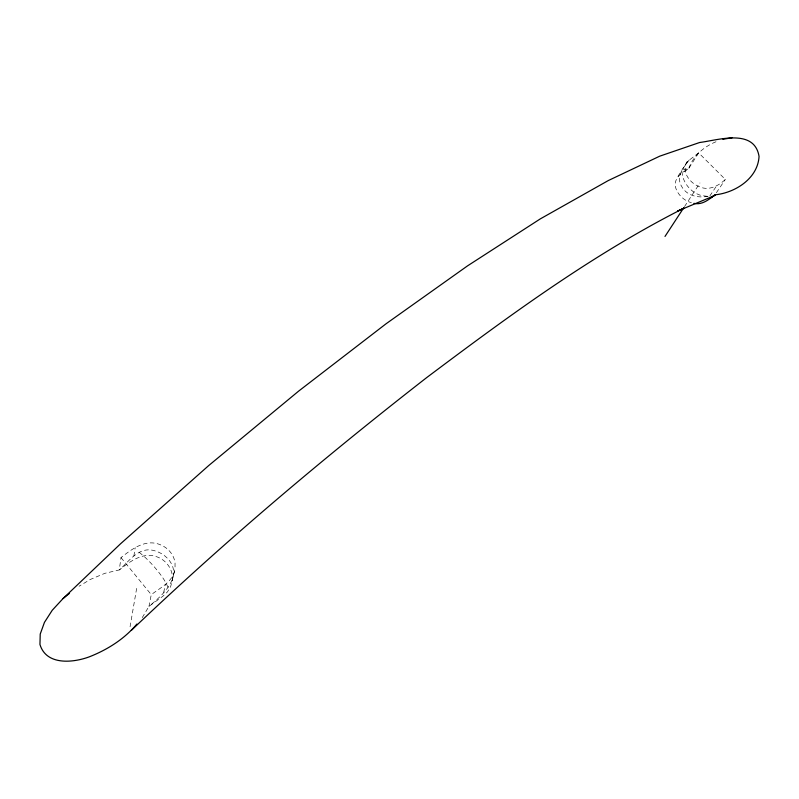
<?xml version="1.0" encoding="UTF-8"?>
<svg xmlns="http://www.w3.org/2000/svg" width="799" height="799" viewBox="0 0 799 799"><rect width="100%" height="100%" fill="white"/><g stroke="black" fill="none" stroke-linecap="round" stroke-linejoin="round"><path stroke-width="0.6" stroke-dasharray="4 3" d="M142.242 617.647L148.964 606.361L162.846 596.264L167.41 591.959L170.626 586.726L175.031 568.878L175.041 562.826A24.769 23.011 -2.1 0 0 159.98 544.608C145.448 538.706 131.805 549.113 120.999 557.602L119.281 569.937L104.859 573.322L90.257 579.495L79.041 586.256M172.294 580.933C173.723 570.676 167.081 560.668 157.543 557.063C143.251 551.28 129.877 561.577 119.281 569.937C128.789 561.737 137.728 547.475 152.329 550.181C158.572 551.49 164.334 554.596 168.499 559.49C183.59 577.178 161.618 595.944 148.964 606.361L151.271 594.646C160.449 587.664 173.233 581.662 175.031 568.878M716.024 141.753C703.959 146.607 693.073 156.005 688.738 168.519C681.517 172.474 672.368 179.276 676.004 188.744C678.511 195.495 684.463 200.809 691.395 202.666M133.872 556.054L135.211 547.645M130.057 626.806L137.058 585.947M163.675 592.409L165.413 584.419M687.21 161.668L685.532 165.113L685.063 169.048L685.842 173.233A19.166 14.422 31.3 0 0 699.265 186.686C708.673 191.141 718.441 185.967 725.342 179.445L698.666 152.869L687.21 161.668L677.392 177.278M708.134 196.224C698.556 198.272 686.96 195.935 681.827 186.746C675.215 176.329 684.154 166.901 689.966 158.961M698.666 152.869L688.738 168.519L683.335 169.498M684.513 206.601L699.984 182.931M709.782 196.015L716.713 185.688M716.353 192.749L725.342 179.445M684.513 171.505L688.778 168.269M707.405 196.314L701.612 195.595A27.506 25.918 80.7 0 1 682.716 176.609L681.727 170.547M139.166 552.219L144.629 556.923A35.096 9.039 46.8 0 1 165.882 582.791L168.09 587.415M120.999 557.602L151.271 594.646"/><path stroke-width="1.2" d="M664.998 236.444L683.834 207.63M714.965 194.786L715.275 194.796C735.43 192.719 757.911 178.287 759.05 156.384C754.346 128.06 718.121 140.155 699.644 142.502L659.774 156.155L608.299 180.554L540.344 218.856L467.535 265.867L386.067 323.775L298.656 391.101L208.799 465.477L120.499 543.819L63.001 598.601L52.225 610.286L44.444 622.391L40.23 634.066L39.95 644.453C46.222 665.557 72.919 662.92 89.298 656.838C107.356 649.747 124.384 639.04 136.899 624.049M131.356 630.361C225.178 540.923 324.394 457.258 426.646 377.627C508.703 316.044 591.889 254.801 683.664 208.279L677.642 211.046L715.035 195.405M63.001 598.601L69.493 593.347M714.126 195.395C708.423 200.04 701.742 205.143 693.892 203.385M710.78 197.842L715.275 194.796M722.885 139.276L732.024 137.788"/></g></svg>
